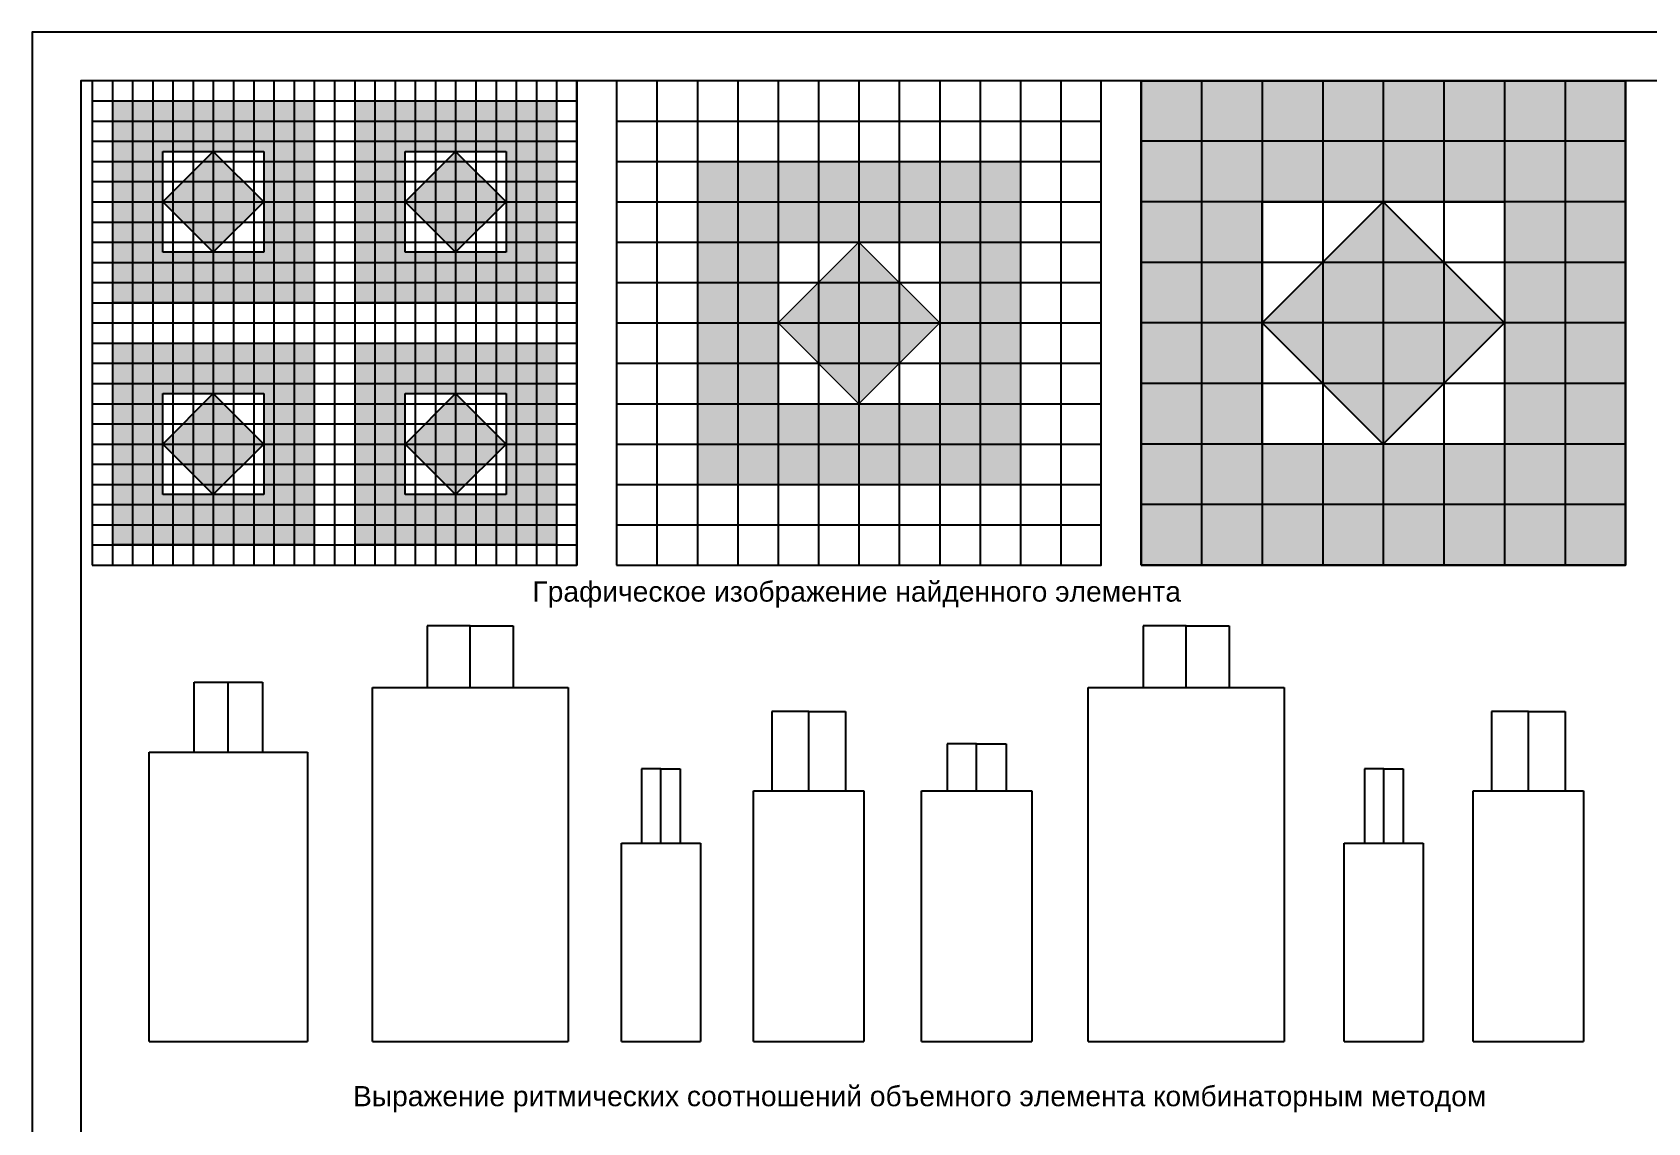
# Model space of a CAD drawing. Header units: inches. Extents: x 196544 to 276544, y -57551 to 2449.
# Drawn here: x 196544 to 236542, y -24562 to 2449 of the extents above; entities that cross this region are included whole.
import ezdxf

# ---------------------------------------------------------------- set-up
doc = ezdxf.new("R2010")
doc.units = ezdxf.units.IN
doc.header["$LTSCALE"] = 15
doc.header["$MEASUREMENT"] = 0
doc.styles.get("Standard").update_dxf_attribs({"font": 'arial.ttf'})

msp = doc.modelspace()

# ---------------------------------------------------------------- hatches: boundary and pattern name
at = {"true_color": 0x5e67af}
h = msp.add_hatch(color=165, dxfattribs=at)
h.dxf.hatch_style = 1
h.paths.add_polyline_path([(223995.9, 1249.1), (223995.9, -10750.9), (235995.9, -10750.9), (235995.9, 1249.1)])
h.paths.add_polyline_path([(232995.9, -1750.9), (232995.9, -7750.9), (226995.9, -7750.9), (226995.9, -1750.9)], flags=16)
h = msp.add_hatch(color=165, dxfattribs=at)
h.dxf.hatch_style = 1
h.paths.add_polyline_path([(198526.2, 749.1), (198526.2, -4250.9), (203526.2, -4250.9), (203526.2, 749.1)])
h.paths.add_polyline_path([(202276.2, -500.9), (202276.2, -3000.9), (199776.2, -3000.9), (199776.2, -500.9)], flags=16)
h = msp.add_hatch(color=165, dxfattribs=at)
h.dxf.hatch_style = 1
h.paths.add_polyline_path([(204526.2, 749.1), (204526.2, -4250.9), (209526.2, -4250.9), (209526.2, 749.1)])
h.paths.add_polyline_path([(208276.2, -500.9), (208276.2, -3000.9), (205776.2, -3000.9), (205776.2, -500.9)], flags=16)
at = {"true_color": 0x9898cc}
h = msp.add_hatch(color=253, dxfattribs=at)
h.dxf.hatch_style = 1
h.paths.add_polyline_path([(202276.2, -1750.9), (201026.2, -500.9), (199776.2, -1750.9), (201026.2, -3000.9)])
h = msp.add_hatch(color=253, dxfattribs=at)
h.dxf.hatch_style = 1
h.paths.add_polyline_path([(208276.2, -1750.9), (207026.2, -500.9), (205776.2, -1750.9), (207026.2, -3000.9)])
at = {"true_color": 0x5e67af}
h = msp.add_hatch(color=165, dxfattribs=at)
h.dxf.hatch_style = 1
h.paths.add_polyline_path([(221011.2, -750.9), (213011.2, -750.9), (213011.2, -8750.9), (221011.2, -8750.9)])
h.paths.add_polyline_path([(219011.2, -2750.9), (219011.2, -6750.9), (215011.2, -6750.9), (215011.2, -2750.9)], flags=16)
at = {"true_color": 0x9898cc}
h = msp.add_hatch(color=253, dxfattribs=at)
h.dxf.hatch_style = 1
h.paths.add_polyline_path([(229995.9, -1750.9), (226995.9, -4750.9), (229995.9, -7750.9), (232995.9, -4750.9)])
h = msp.add_hatch(color=253, dxfattribs=at)
h.dxf.hatch_style = 1
h.paths.add_polyline_path([(215011.2, -4750.9), (217011.2, -6750.9), (219011.2, -4750.9), (217011.2, -2750.9)])
at = {"true_color": 0x5e67af}
h = msp.add_hatch(color=165, dxfattribs=at)
h.dxf.hatch_style = 1
h.paths.add_polyline_path([(198526.2, -5250.9), (198526.2, -10250.9), (203526.2, -10250.9), (203526.2, -5250.9)])
h.paths.add_polyline_path([(202276.2, -6500.9), (202276.2, -9000.9), (199776.2, -9000.9), (199776.2, -6500.9)], flags=16)
h = msp.add_hatch(color=165, dxfattribs=at)
h.dxf.hatch_style = 1
h.paths.add_polyline_path([(204526.2, -5250.9), (204526.2, -10250.9), (209526.2, -10250.9), (209526.2, -5250.9)])
h.paths.add_polyline_path([(208276.2, -6500.9), (208276.2, -9000.9), (205776.2, -9000.9), (205776.2, -6500.9)], flags=16)
at = {"true_color": 0x9898cc}
h = msp.add_hatch(color=253, dxfattribs=at)
h.dxf.hatch_style = 1
h.paths.add_polyline_path([(202276.2, -7750.9), (201026.2, -6500.9), (199776.2, -7750.9), (201026.2, -9000.9)])
h = msp.add_hatch(color=253, dxfattribs=at)
h.dxf.hatch_style = 1
h.paths.add_polyline_path([(208276.2, -7750.9), (207026.2, -6500.9), (205776.2, -7750.9), (207026.2, -9000.9)])

# ---------------------------------------------------------------- linework, layer by layer
at = {"color": 8, "true_color": 0x7d7d7d}
for p, q in [((198526.2, 1249.1), (198526.2, -10750.9)), ((199026.2, 1249.1), (199026.2, -10750.9)), ((199526.2, 1249.1), (199526.2, -10750.9)), ((200026.2, 1249.1), (200026.2, -10750.9)), ((200526.2, 1249.1), (200526.2, -10750.9)), ((201026.2, 1249.1), (201026.2, -10750.9)), ((201526.2, 1249.1), (201526.2, -10750.9)), ((202026.2, 1249.1), (202026.2, -10750.9)), ((202526.2, 1249.1), (202526.2, -10750.9)), ((203026.2, 1249.1), (203026.2, -10750.9)), ((203526.2, 1249.1), (203526.2, -10750.9)), ((204026.2, 1249.1), (204026.2, -10750.9)), ((204526.2, 1249.1), (204526.2, -10750.9)), ((205026.2, 1249.1), (205026.2, -10750.9)), ((205526.2, 1249.1), (205526.2, -10750.9)), ((206026.2, 1249.1), (206026.2, -10750.9)), ((206526.2, 1249.1), (206526.2, -10750.9)), ((207026.2, 1249.1), (207026.2, -10750.9)), ((207526.2, 1249.1), (207526.2, -10750.9)), ((208026.2, 1249.1), (208026.2, -10750.9)), ((208526.2, 1249.1), (208526.2, -10750.9)), ((209026.2, 1249.1), (209026.2, -10750.9)), ((209526.2, 1249.1), (209526.2, -10750.9)), ((210026.2, 1249.1), (210026.2, -10750.9)), ((212011.2, 1249.1), (212011.2, -10750.9)), ((213011.2, 1249.1), (213011.2, -10750.9)), ((214011.2, 1249.1), (214011.2, -10750.9)), ((215011.2, 1249.1), (215011.2, -10750.9)), ((216011.2, 1249.1), (216011.2, -10750.9)), ((217011.2, 1249.1), (217011.2, -10750.9)), ((218011.2, 1249.1), (218011.2, -10750.9)), ((219011.2, 1249.1), (219011.2, -10750.9)), ((220011.2, 1249.1), (220011.2, -10750.9)), ((221011.2, 1249.1), (221011.2, -10750.9)), ((222011.2, 1249.1), (222011.2, -10750.9)), ((223995.9, 1249.1), (223995.9, -10750.9)), ((225495.9, 1249.1), (225495.9, -10750.9)), ((226995.9, 1249.1), (226995.9, -10750.9)), ((228495.9, 1249.1), (228495.9, -10750.9)), ((229995.9, 1249.1), (229995.9, -10750.9)), ((231495.9, 1249.1), (231495.9, -10750.9)), ((232995.9, 1249.1), (232995.9, -10750.9)), ((234495.9, 1249.1), (234495.9, -10750.9)), ((198026.2, 749.1), (210026.2, 749.1)), ((198026.2, 249.1), (210026.2, 249.1)), ((211011.2, 249.1), (223011.2, 249.1)), ((198026.2, -250.9), (210026.2, -250.9)), ((235995.9, -250.9), (223995.9, -250.9)), ((198026.2, -750.9), (210026.2, -750.9)), ((211011.2, -750.9), (223011.2, -750.9)), ((198026.2, -1250.9), (210026.2, -1250.9)), ((198026.2, -1750.9), (210026.2, -1750.9)), ((211011.2, -1750.9), (223011.2, -1750.9)), ((235995.9, -1750.9), (223995.9, -1750.9)), ((229995.9, -1750.9), (229995.9, -1750.9)), ((198026.2, -2250.9), (210026.2, -2250.9)), ((198026.2, -2750.9), (210026.2, -2750.9)), ((211011.2, -2750.9), (223011.2, -2750.9)), ((198026.2, -3250.9), (210026.2, -3250.9)), ((235995.9, -3250.9), (223995.9, -3250.9)), ((198026.2, -3750.9), (210026.2, -3750.9)), ((211011.2, -3750.9), (223011.2, -3750.9)), ((198026.2, -4250.9), (210026.2, -4250.9)), ((198026.2, -4750.9), (210026.2, -4750.9)), ((211011.2, -4750.9), (223011.2, -4750.9)), ((235995.9, -4750.9), (223995.9, -4750.9)), ((232995.9, -4750.9), (232995.9, -4750.9)), ((198026.2, -5250.9), (210026.2, -5250.9)), ((198026.2, -5750.9), (210026.2, -5750.9)), ((211011.2, -5750.9), (223011.2, -5750.9)), ((198026.2, -6250.9), (210026.2, -6250.9)), ((235995.9, -6250.9), (223995.9, -6250.9)), ((198026.2, -6750.9), (210026.2, -6750.9)), ((211011.2, -6750.9), (223011.2, -6750.9)), ((198026.2, -7250.9), (210026.2, -7250.9)), ((198026.2, -7750.9), (210026.2, -7750.9)), ((198026.2, -7750.9), (210026.2, -7750.9)), ((211011.2, -7750.9), (223011.2, -7750.9)), ((235995.9, -7750.9), (223995.9, -7750.9)), ((198026.2, -8250.9), (210026.2, -8250.9)), ((198026.2, -8250.9), (210026.2, -8250.9)), ((198026.2, -8750.9), (210026.2, -8750.9)), ((211011.2, -8750.9), (223011.2, -8750.9)), ((198026.2, -9250.9), (210026.2, -9250.9)), ((235995.9, -9250.9), (223995.9, -9250.9)), ((198026.2, -9750.9), (210026.2, -9750.9)), ((211011.2, -9750.9), (223011.2, -9750.9)), ((198026.2, -10250.9), (210026.2, -10250.9))]:
    msp.add_line(p, q, dxfattribs=at)
for p, q in [((223995.9, -10750.9), (223995.9, 1249.1)), ((223995.9, 1249.1), (235995.9, 1249.1)), ((235995.9, 1249.1), (235995.9, 1249.1)), ((235995.9, 1249.1), (235995.9, -10750.9)), ((198526.2, 749.1), (203526.2, 749.1)), ((198526.2, 749.1), (198526.2, -4250.9)), ((203526.2, 749.1), (203526.2, -4250.9)), ((204526.2, 749.1), (209526.2, 749.1)), ((204526.2, 749.1), (204526.2, -4250.9)), ((209526.2, 749.1), (209526.2, -4250.9)), ((199776.2, -3000.9), (199776.2, -500.9)), ((199776.2, -500.9), (202276.2, -500.9)), ((199776.2, -1750.9), (201026.2, -500.9)), ((201026.2, -500.9), (202276.2, -1750.9)), ((202276.2, -500.9), (202276.2, -3000.9)), ((205776.2, -3000.9), (205776.2, -500.9)), ((205776.2, -500.9), (208276.2, -500.9)), ((205776.2, -1750.9), (207026.2, -500.9)), ((207026.2, -500.9), (208276.2, -1750.9)), ((208276.2, -500.9), (208276.2, -3000.9)), ((201026.2, -3000.9), (199776.2, -1750.9)), ((202276.2, -1750.9), (201026.2, -3000.9)), ((207026.2, -3000.9), (205776.2, -1750.9)), ((208276.2, -1750.9), (207026.2, -3000.9)), ((226995.9, -7750.9), (226995.9, -1750.9)), ((226995.9, -1750.9), (232995.9, -1750.9)), ((226995.9, -4750.9), (229995.9, -1750.9)), ((229995.9, -1750.9), (232995.9, -4750.9)), ((232995.9, -1750.9), (232995.9, -7750.9)), ((202276.2, -3000.9), (199776.2, -3000.9)), ((208276.2, -3000.9), (205776.2, -3000.9)), ((200526.2, -3250.9), (200526.2, -3250.9)), ((203526.2, -4250.9), (198526.2, -4250.9)), ((199526.2, -4250.9), (199526.2, -4250.9)), ((209526.2, -4250.9), (204526.2, -4250.9)), ((205526.2, -4250.9), (205526.2, -4250.9)), ((229995.9, -7750.9), (226995.9, -4750.9)), ((232995.9, -4750.9), (229995.9, -7750.9)), ((198526.2, -5250.9), (203526.2, -5250.9)), ((198526.2, -5250.9), (198526.2, -10250.9)), ((203526.2, -5250.9), (203526.2, -10250.9)), ((204526.2, -5250.9), (209526.2, -5250.9)), ((204526.2, -5250.9), (204526.2, -10250.9)), ((209526.2, -5250.9), (209526.2, -10250.9)), ((199776.2, -9000.9), (199776.2, -6500.9)), ((199776.2, -6500.9), (202276.2, -6500.9)), ((199776.2, -7750.9), (201026.2, -6500.9)), ((201026.2, -6500.9), (202276.2, -7750.9)), ((202276.2, -6500.9), (202276.2, -9000.9)), ((205776.2, -9000.9), (205776.2, -6500.9)), ((205776.2, -6500.9), (208276.2, -6500.9)), ((205776.2, -7750.9), (207026.2, -6500.9)), ((207026.2, -6500.9), (208276.2, -7750.9)), ((208276.2, -6500.9), (208276.2, -9000.9)), ((201026.2, -9000.9), (199776.2, -7750.9)), ((202276.2, -7750.9), (201026.2, -9000.9)), ((207026.2, -9000.9), (205776.2, -7750.9)), ((208276.2, -7750.9), (207026.2, -9000.9)), ((232995.9, -7750.9), (226995.9, -7750.9)), ((202276.2, -9000.9), (199776.2, -9000.9)), ((208276.2, -9000.9), (205776.2, -9000.9)), ((200526.2, -9250.9), (200526.2, -9250.9)), ((206526.2, -9250.9), (206526.2, -9250.9)), ((203526.2, -10250.9), (198526.2, -10250.9)), ((199526.2, -10250.9), (199526.2, -10250.9)), ((209526.2, -10250.9), (204526.2, -10250.9)), ((205526.2, -10250.9), (205526.2, -10250.9)), ((235995.9, -10750.9), (223995.9, -10750.9)), ((207388.5, -12255.4), (206322.7, -12255.4)), ((206322.7, -12255.4), (206322.7, -13784)), ((207388.5, -13784), (207388.5, -12255.4)), ((207388.5, -12255.4), (208454.4, -12255.4)), ((208454.4, -12255.4), (208454.4, -13784)), ((225114.8, -12255.4), (224048.9, -12255.4)), ((224048.9, -12255.4), (224048.9, -13784)), ((225114.8, -13784), (225114.8, -12255.4)), ((225114.8, -12255.4), (226180.6, -12255.4)), ((226180.6, -12255.4), (226180.6, -13784)), ((200552, -15386.2), (200552, -13652.2)), ((200552, -13652.2), (201397.2, -13652.2)), ((201397.2, -15386.2), (201397.2, -13652.2)), ((201397.2, -13652.2), (202242.4, -13652.2)), ((202242.4, -13652.2), (202242.4, -15386.2)), ((204964.2, -22550.9), (204964.2, -13784)), ((204964.2, -13784), (209812.8, -13784)), ((209812.8, -13784), (209812.8, -22550.9)), ((222690.5, -22550.9), (222690.5, -13784)), ((222690.5, -13784), (227539, -13784)), ((227539, -13784), (227539, -22550.9)), ((215768.4, -14374.1), (214856.9, -14374.1)), ((214856.9, -14374.1), (214856.9, -16340.9)), ((215768.4, -16340.9), (215768.4, -14374.1)), ((215768.4, -14374.1), (216679.8, -14374.1)), ((216679.8, -14374.1), (216679.8, -16340.9)), ((233587.6, -14374.1), (232676.2, -14374.1)), ((232676.2, -14374.1), (232676.2, -16340.9)), ((233587.6, -16340.9), (233587.6, -14374.1)), ((233587.6, -14374.1), (234499.1, -14374.1)), ((234499.1, -14374.1), (234499.1, -16340.9)), ((219926.2, -15178.8), (219194.3, -15178.8)), ((219194.3, -15178.8), (219194.3, -16340.9)), ((219926.2, -16340.9), (219926.2, -15178.8)), ((219926.2, -15178.8), (220658.2, -15178.8)), ((220658.2, -15178.8), (220658.2, -16340.9)), ((199436, -22550.9), (199436, -15386.2)), ((199436, -15386.2), (203358.4, -15386.2)), ((203358.4, -15386.2), (203358.4, -22550.9)), ((212109.7, -15793.9), (211631.8, -15793.9)), ((211631.8, -15793.9), (211631.8, -17637.3)), ((212109.7, -17637.3), (212109.7, -15793.9)), ((212109.7, -15793.9), (212587.6, -15793.9)), ((212587.6, -15793.9), (212587.6, -17637.3)), ((230006.5, -15793.9), (229528.6, -15793.9)), ((229528.6, -15793.9), (229528.6, -17637.3)), ((230006.5, -17637.3), (230006.5, -15793.9)), ((230006.5, -15793.9), (230484.4, -15793.9)), ((230484.4, -15793.9), (230484.4, -17637.3)), ((214401.6, -22550.9), (214401.6, -16340.9)), ((214401.6, -16340.9), (217135.1, -16340.9)), ((217135.1, -16340.9), (217135.1, -22550.9)), ((218559.5, -22550.9), (218559.5, -16340.9)), ((218559.5, -16340.9), (221292.9, -16340.9)), ((221292.9, -16340.9), (221292.9, -22550.9)), ((232220.9, -22550.9), (232220.9, -16340.9)), ((232220.9, -16340.9), (234954.4, -16340.9)), ((234954.4, -16340.9), (234954.4, -22550.9)), ((211131.9, -22550.9), (211131.9, -17637.3)), ((211131.9, -17637.3), (213087.6, -17637.3)), ((213087.6, -17637.3), (213087.6, -22550.9)), ((229028.7, -22550.9), (229028.7, -17637.3)), ((229028.7, -17637.3), (230984.3, -17637.3)), ((230984.3, -17637.3), (230984.3, -22550.9)), ((199436, -22550.9), (203358.4, -22550.9)), ((204964.2, -22550.9), (209812.8, -22550.9)), ((211131.9, -22550.9), (213087.6, -22550.9)), ((214401.6, -22550.9), (217135.1, -22550.9)), ((218559.5, -22550.9), (221292.9, -22550.9)), ((222690.5, -22550.9), (227539, -22550.9)), ((229028.7, -22550.9), (230984.3, -22550.9)), ((232220.9, -22550.9), (234954.4, -22550.9))]:
    msp.add_line(p, q)
at = {"lineweight": 15}
for p, q in [((213011.2, -8750.9), (213011.2, -750.9)), ((213011.2, -750.9), (221011.2, -750.9)), ((221011.2, -750.9), (221011.2, -8750.9)), ((215011.2, -2750.9), (219011.2, -2750.9)), ((215011.2, -6750.9), (215011.2, -2750.9)), ((215011.2, -4750.9), (217011.2, -2750.9)), ((217011.2, -2750.9), (219011.2, -4750.9)), ((219011.2, -2750.9), (219011.2, -6750.9)), ((217011.2, -6750.9), (215011.2, -4750.9)), ((219011.2, -4750.9), (217011.2, -6750.9)), ((219011.2, -6750.9), (215011.2, -6750.9)), ((221011.2, -8750.9), (213011.2, -8750.9))]:
    msp.add_line(p, q, dxfattribs=at)
msp.add_lwpolyline([(276544.3, -57550.9), (276544.3, 2449.1), (196544.3, 2449.1), (196544.3, -57550.9)], close=True)
at = {"color": 252, "true_color": 0x939598}
msp.add_lwpolyline([(275344.3, -56350.9), (275344.3, 1249.1), (197744.3, 1249.1), (197744.3, -56350.9)], close=True, dxfattribs=at)
at = {"color": 8, "true_color": 0x7d7d7d}
for points in [[(198026.2, -10750.9), (210026.2, -10750.9), (210026.2, 1249.1), (198026.2, 1249.1)], [(211011.2, -10750.9), (223011.2, -10750.9), (223011.2, 1249.1), (211011.2, 1249.1)], [(223995.9, -10750.9), (235995.9, -10750.9), (235995.9, 1249.1), (223995.9, 1249.1)]]:
    msp.add_lwpolyline(points, close=True, dxfattribs=at)

# ---------------------------------------------------------------- texts
at = {"char_height": 500, "attachment_point": 1}
for s, width, insert in [('Графическое изображение найденного элемента', 25655.726, (208926.8, -11153.9)), ('Выражение ритмических соотношений объемного элемента комбинаторным методом', 31875.071, (204485.1, -23653.5))]:
    msp.add_mtext_dynamic_manual_height_columns(s, width=width, gutter_width=1, heights=[0], dxfattribs=dict(at, insert=insert))

doc.saveas('drawing.dxf')
